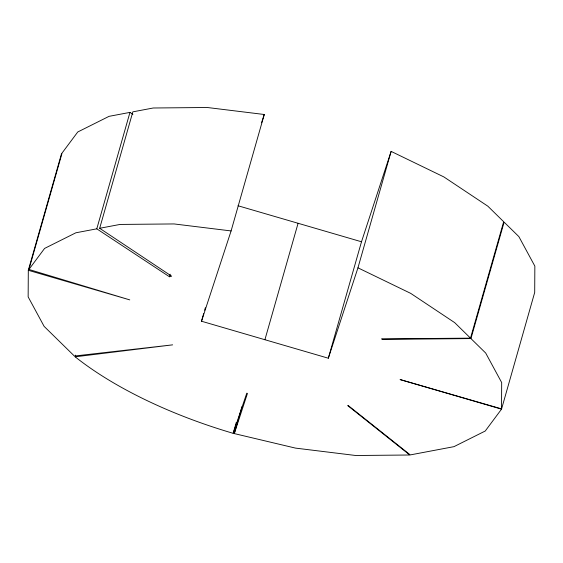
<?xml version="1.0" encoding="UTF-8"?>
<svg xmlns="http://www.w3.org/2000/svg" width="563" height="563" viewBox="0 0 563 563"><rect width="100%" height="100%" fill="white"/><g stroke="black" fill="none" stroke-linecap="round" stroke-linejoin="round"><path stroke-width="0.84" d="M61.458 155.564L61.473 153.847L28.305 270.289L28.15 296.877L44.132 326.392L74.379 356.041L172.63 344.852L75.16 356.815L75.639 355.126M28.305 270.289L129.764 299.882L28.924 269.452L62.092 153.009L77.75 131.988L109.039 116.344L129.962 112.389L132.896 114.331M28.924 269.452L44.583 248.424L75.871 232.786L96.794 228.831L129.962 112.389M96.794 228.831L169.463 276.764L171.645 276.187L99.672 228.289L132.84 111.847L153.22 107.997L207.268 107.498L264.265 114.493L231.097 230.936L201.505 321.227L328.328 358.216L357.955 267.826L391.123 151.384L443.876 176.93L487.84 206.185L503.674 221.716L470.506 338.152L381.637 338.835L382.193 339.398L470.942 338.581L485.7 353.05L501.682 382.558L501.527 408.858L400.068 379.561L501.527 409.153L534.702 292.422L534.85 266.123L518.868 236.608L504.11 222.146L470.942 338.581M169.463 276.764L170.188 274.23M201.505 321.227L203.665 313.633M204.629 310.255L205.347 307.722M75.16 356.815A246.629 98.736 15.9 0 0 233.173 433.327L236.298 422.356M501.527 409.153L485.25 431.012L453.961 446.656L410.286 454.911L348.216 405.536L347.695 405.599L409.78 455.003L355.732 455.502L295.498 448.106L234.285 433.587L241.977 406.585M264.913 339.721L298.087 223.279M328.328 358.216L361.495 241.773L391.123 151.384M261.549 122.776L264.265 114.493M234.285 433.587L247.453 393.403L246.777 393.206L233.173 433.327M99.672 228.289L120.046 224.433L174.094 223.94L231.097 230.936M238.008 205.755L361.495 241.773M357.955 267.826L410.709 293.372L454.672 322.627L470.506 338.152"/></g></svg>
